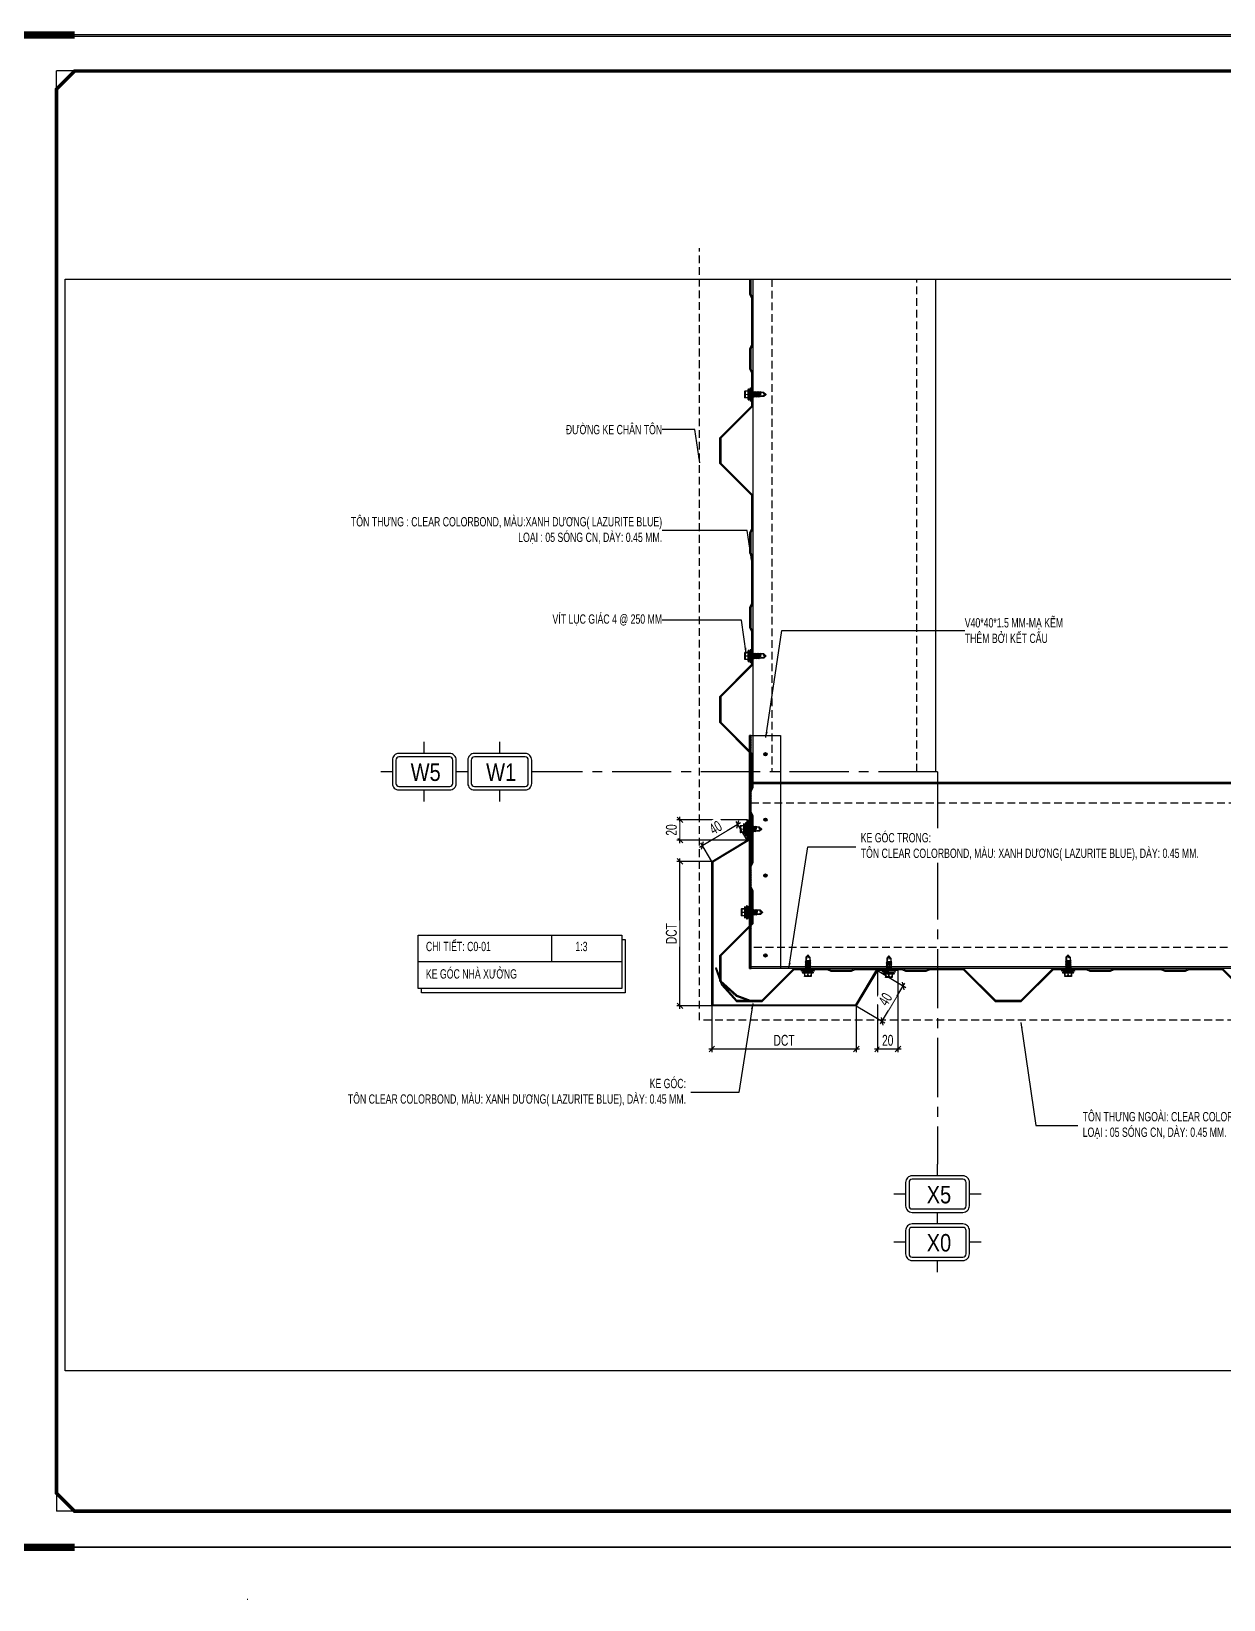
# Model space of a CAD drawing. Header units: inches. Extents: x 340055 to 349452, y -34649 to -30845.
# Drawn here: x 346943 to 347327, y -33323 to -32818 of the extents above; entities that cross this region are included whole.
import ezdxf
from ezdxf.enums import TextEntityAlignment as Align

# ---------------------------------------------------------------- set-up
doc = ezdxf.new("R2010")
doc.units = ezdxf.units.IN
doc.header["$MEASUREMENT"] = 0
doc.linetypes.add('CENTER2', pattern=[28.575, 19.05, -3.175, 3.175, -3.175])
doc.linetypes.add('HIDDEN', pattern=[0.375, 0.25, -0.125])
for name, color, linetype in [('2', 2, 'Continuous'), ('3', 3, 'Continuous'), ('7', 7, 'Continuous'), ('8', 8, 'Continuous'), ('flashing', 6, 'Continuous'), ('NET IN', 3, 'Continuous'), ('STRUCTURE', 1, 'Continuous')]:
    doc.layers.add(name, color=color, linetype=linetype)
doc.layers.add('TL-TIILE BLOCK A2$0$TL-TITLE BLOCK 1', color=7, linetype='Continuous', lineweight=50)
doc.styles.add('hx2', font='')
doc.styles.add('ST1H', font='vnshxh.shx', dxfattribs={"width": 0.7})
doc.styles.get('hx2').set_extended_font_data('.VnArial NarrowH')
doc.dimstyles.new('3', dxfattribs={"dimtxt": 3.5, "dimasz": 1.8, "dimexe": 1, "dimexo": 0, "dimgap": 1, "dimtad": 1, "dimdec": 0, "dimlfac": 3, "dimzin": 0, "dimdsep": 46, "dimtxsty": 'ST1H', "dimblk": 'OBLIQUE', "dimcen": 1, "dimdle": 1, "dimclrd": 8, "dimclre": 8, "dimclrt": 3, "dimadec": 0, "dimazin": 0, "dimtfac": 1, "dimtdec": 0, "dimtix": 1, "dimtofl": 0, "dimtmove": 1, "dimatfit": 3, "dimfxl": 0, "dimtolj": 1, "dimtzin": 0, "dimlwd": -1, "dimlwe": -1, "dimarcsym": 0})

# ---------------------------------------------------------------- blocks, each defined once
blk = doc.blocks.new('Short_Self_drilling')
at = {"layer": 'STRUCTURE', "color": 1, "linetype": 'Continuous'}
for p, q in [((6.4, 1.7), (-6.4, 1.7)), ((5.1, 3.8), (-5.1, 3.8)), ((-2.6, 2.9), (-5.1, 2.9)), ((-3.4, 3.8), (-3.4, 6.8)), ((3, 7.2), (-3, 7.2)), ((2.6, 2.9), (-2.6, 2.9)), ((-2.1, 2.8), (-2.1, 2.9)), ((6.3, 0), (0, 0)), ((2.2, 2.8), (2.2, 2.9)), ((2.2, -0.5), (2.2, 0)), ((5.1, 2.9), (2.6, 2.9)), ((3.4, 3.8), (3.4, 6.8)), ((3, -1.2), (-2.7, -0.2)), ((3, -2.7), (-2.7, -1.8)), ((3, -4.2), (-2.7, -3.3)), ((3, -5.8), (-2.7, -4.8)), ((3, -7.3), (-2.7, -6.3)), ((-1.9, -8), (-2.7, -7.9)), ((-2.1, -1.4), (-2.1, -0.9)), ((-2.1, -2.9), (-2.1, -2.4)), ((-2.1, -4.4), (-2.1, -3.9)), ((-2.1, -6), (-2.1, -5.4)), ((-2.1, -7.5), (-2.1, -7)), ((-2.1, -12.3), (-2.1, -8.5)), ((3, -8.8), (-1.1, -8.1)), ((2.1, -12.3), (2.1, -9.1)), ((2.2, -2), (2.2, -1.5)), ((2.2, -3.6), (2.2, -3)), ((2.2, -5.1), (2.2, -4.6)), ((2.2, -6.6), (2.2, -6.1)), ((2.2, -8.1), (2.2, -7.6))]:
    blk.add_line(p, q, dxfattribs=at)
blk.add_lwpolyline([(6.4, 1.3), (6.4, 1.7), (2.1, 2.8), (-2.1, 2.8), (-6.4, 1.7), (-6.4, 1.3)], close=True, dxfattribs=at)
for points in [[(-6.4, 1.3, -0.088869), (-6.3, 0), (0, 0)], [(-0.1, 3.8), (-0.3, 6.2, 0.338878), (-3.1, 6.2), (-3.3, 3.8)], [(3.3, 3.8), (3.1, 6.2, 0.338878), (0.3, 6.2), (0.1, 3.8)], [(2.1, -12.3), (0.2, -14.2, -0.333596), (-0.2, -14.2), (-2.1, -12.3)], [(-0.1, -14), (-1, -12.2, -0.148657), (-1.4, -11.2), (-2, -7.7, -0.815006), (-1.2, -7.8, 0.150833), (-0.8, -8.7)], [(2.1, -12.3), (1.7, -11.7, 0.52242), (0.9, -11.7), (-0.2, -14.2)]]:
    blk.add_lwpolyline(points, format="xyb", dxfattribs=at)
for points in [[(3, -1.2), (2.2, -1.5), (-2.1, -0.8), (-2.7, -0.2), (-2.4, 0)], [(3, -2.7), (2.2, -3), (-2.1, -2.4), (-2.7, -1.8), (-2.1, -1.4), (2.2, -2), (3, -2.7)], [(3, -4.2), (2.2, -4.6), (-2.1, -3.9), (-2.7, -3.3), (-2.1, -2.9), (2.2, -3.6), (3, -4.2)], [(3, -5.8), (2.2, -6.1), (-2.1, -5.4), (-2.7, -4.8), (-2.1, -4.4), (2.2, -5.1), (3, -5.8)], [(3, -7.3), (2.2, -7.6), (-2.1, -7), (-2.7, -6.3), (-2.1, -6), (2.2, -6.6), (3, -7.3)], [(-1.8, -8.5), (-2.1, -8.5), (-2.7, -7.9), (-2.1, -7.5), (-1.8, -7.5)], [(-1.3, -7.6), (2.2, -8.1), (3, -8.8)], [(-1.2, 0), (2.2, -0.5), (3, -1.2)], [(3, -8.8), (2.2, -9.1), (-0.8, -8.7)]]:
    blk.add_lwpolyline(points, dxfattribs=at)
for centre, radius, start, end in [((-5, 3.3), 0.455, 109.7949, 250.2674), ((-3, 6.8), 0.429, 90.0311, 180.0311), ((3, 6.8), 0.429, 0.0311, 90.0311), ((5.1, 3.3), 0.435, 279.7276, 80.3347), ((10, 0.2), 3.74, 162.2963, 182.6103)]:
    blk.add_arc(centre, radius, start, end, dxfattribs=at)
blk = doc.blocks.new('TENTRUC')
at = {"layer": '7'}
for p, q in [((0, 8.27), (0, 10.26)), ((-7.48, 5.13), (-5.48, 5.13)), ((5.48, 5.13), (7.48, 5.13)), ((0, 0), (0, 2))]:
    blk.add_line(p, q, dxfattribs=at)
blk.add_lwpolyline([(-4.36, 8.27), (4.36, 8.27, -0.414214), (5.48, 7.14), (5.48, 3.12, -0.414214), (4.36, 2), (-4.36, 2, -0.414214), (-5.48, 3.12), (-5.48, 7.14, -0.414214)], format="xyb", close=True, dxfattribs=at)
at = {"layer": '8', "ltscale": 15}
blk.add_lwpolyline([(-4.36, 7.68), (4.36, 7.68, -0.414214), (4.9, 7.14), (4.9, 3.12, -0.414214), (4.36, 2.58), (-4.36, 2.58, -0.414214), (-4.9, 3.12), (-4.9, 7.14, -0.414214)], format="xyb", close=True, dxfattribs=at)
at = {"layer": '3', "style": 'hx2'}
blk.add_attdef('TR', text='', height=2.9, dxfattribs=at).set_placement((-0.16, 3.83), align=Align.CENTER)
blk = doc.blocks.new('_Oblique')
at = {"color": 0, "linetype": 'ByBlock', "lineweight": -2}
blk.add_line((-0.5, -0.5), (0.5, 0.5), dxfattribs=at)
blk = doc.blocks.new('*D698')
at = {"color": 8, "linetype": 'Continuous', "transparency": 16777216}
for p, q in [((347162.09, -33131.65), (347162.09, -33146.52)), ((347208.59, -33131.65), (347208.59, -33146.52)), ((347161.09, -33145.52), (347209.59, -33145.52))]:
    blk.add_line(p, q, dxfattribs=at)
at = {"layer": 'Defpoints', "color": 0, "transparency": 16777216}
for p in [(347162.09, -33131.65), (347208.59, -33131.65), (347208.59, -33145.52)]:
    blk.add_point(p, dxfattribs=at)
at = {"color": 8, "transparency": 16777216, "xscale": 1.8, "yscale": 1.8, "zscale": 1.8, "rotation": 180}
blk.add_blockref('_Oblique', (347162.09, -33145.52), dxfattribs=at)
at = {"color": 8, "transparency": 16777216, "xscale": 1.8, "yscale": 1.8, "zscale": 1.8}
blk.add_blockref('_Oblique', (347208.59, -33145.52), dxfattribs=at)
at = {"color": 3, "transparency": 16777216, "insert": (347185.34, -33142.77), "char_height": 3.5, "attachment_point": 5, "style": 'ST1H', "bg_fill": 3, "box_fill_scale": 1.25, "bg_fill_color": 256, "bg_fill_true_color": 13158600, "bg_fill_transparency": 0}
blk.add_mtext('\\A1;dct', dxfattribs=at)
blk = doc.blocks.new('*D699')
at = {"color": 8, "linetype": 'Continuous', "transparency": 16777216}
for p, q in [((347215.44, -33120.24), (347215.44, -33146.52)), ((347222, -33120.24), (347222, -33146.52)), ((347214.44, -33145.52), (347223, -33145.52))]:
    blk.add_line(p, q, dxfattribs=at)
at = {"layer": 'Defpoints', "color": 0, "transparency": 16777216}
for p in [(347215.44, -33120.24), (347222, -33120.24)]:
    blk.add_point(p, dxfattribs=at)
at = {"color": 8, "transparency": 16777216, "xscale": 1.8, "yscale": 1.8, "zscale": 1.8, "rotation": 180}
blk.add_blockref('_Oblique', (347215.44, -33145.52), dxfattribs=at)
at = {"color": 8, "transparency": 16777216, "xscale": 1.8, "yscale": 1.8, "zscale": 1.8}
blk.add_blockref('_Oblique', (347222, -33145.52), dxfattribs=at)
at = {"color": 3, "transparency": 16777216, "insert": (347218.72, -33142.77), "char_height": 3.5, "attachment_point": 5, "style": 'ST1H', "bg_fill": 3, "box_fill_scale": 1.25, "bg_fill_color": 256, "bg_fill_true_color": 13158600, "bg_fill_transparency": 0}
blk.add_mtext('\\A1;20', dxfattribs=at)
at = {"layer": 'Defpoints', "color": 0, "transparency": 16777216}
blk.add_point((347222, -33145.52), dxfattribs=at)
blk = doc.blocks.new('*D700')
at = {"color": 8, "linetype": 'Continuous', "transparency": 16777216}
for p, q in [((347215.44, -33120.24), (347224.6, -33125.74)), ((347216.38, -33137.49), (347224.26, -33124.37)), ((347208.59, -33131.65), (347217.75, -33137.15))]:
    blk.add_line(p, q, dxfattribs=at)
at = {"layer": 'Defpoints', "color": 0, "transparency": 16777216}
for p in [(347215.44, -33120.24), (347208.59, -33131.65)]:
    blk.add_point(p, dxfattribs=at)
at = {"color": 8, "transparency": 16777216, "xscale": 1.8, "yscale": 1.8, "zscale": 1.8}
for p, rotation in [((347223.74, -33125.23), 59.02276691420666), ((347216.89, -33136.63), 239.0227669142066)]:
    blk.add_blockref('_Oblique', p, dxfattribs=dict(at, rotation=rotation))
at = {"color": 3, "transparency": 16777216, "insert": (347217.96, -33129.51), "char_height": 3.5, "attachment_point": 5, "rotation": 59.0228, "style": 'ST1H', "bg_fill": 3, "box_fill_scale": 1.25, "bg_fill_color": 256, "bg_fill_true_color": 13158600, "bg_fill_transparency": 0}
blk.add_mtext('\\A1;40', dxfattribs=at)
at = {"layer": 'Defpoints', "color": 0, "transparency": 16777216}
blk.add_point((347223.74, -33125.23), dxfattribs=at)
blk = doc.blocks.new('*D701')
at = {"color": 8, "linetype": 'Continuous', "transparency": 16777216}
for p, q in [((347162.09, -33085.15), (347150.82, -33085.15)), ((347151.82, -33132.65), (347151.82, -33084.15)), ((347162.09, -33131.65), (347150.82, -33131.65))]:
    blk.add_line(p, q, dxfattribs=at)
at = {"layer": 'Defpoints', "color": 0, "transparency": 16777216}
for p in [(347151.82, -33085.15), (347162.09, -33085.15), (347162.09, -33131.65)]:
    blk.add_point(p, dxfattribs=at)
at = {"color": 8, "transparency": 16777216, "xscale": 1.8, "yscale": 1.8, "zscale": 1.8}
for p, rotation in [((347151.82, -33085.15), 90), ((347151.82, -33131.65), 270)]:
    blk.add_blockref('_Oblique', p, dxfattribs=dict(at, rotation=rotation))
at = {"color": 3, "transparency": 16777216, "insert": (347149.07, -33108.4), "char_height": 3.5, "attachment_point": 5, "rotation": 90, "style": 'ST1H', "bg_fill": 3, "box_fill_scale": 1.25, "bg_fill_color": 256, "bg_fill_true_color": 13158600, "bg_fill_transparency": 0}
blk.add_mtext('\\A1;dct', dxfattribs=at)
blk = doc.blocks.new('*D702')
at = {"color": 8, "linetype": 'Continuous', "transparency": 16777216}
for p, q in [((347173.5, -33071.74), (347150.82, -33071.74)), ((347151.82, -33079.3), (347151.82, -33070.74)), ((347173.5, -33078.3), (347150.82, -33078.3))]:
    blk.add_line(p, q, dxfattribs=at)
at = {"layer": 'Defpoints', "color": 0, "transparency": 16777216}
for p in [(347173.5, -33071.74), (347173.5, -33078.3)]:
    blk.add_point(p, dxfattribs=at)
at = {"color": 8, "transparency": 16777216, "xscale": 1.8, "yscale": 1.8, "zscale": 1.8}
for p, rotation in [((347151.82, -33071.74), 90), ((347151.82, -33078.3), 270)]:
    blk.add_blockref('_Oblique', p, dxfattribs=dict(at, rotation=rotation))
at = {"color": 3, "transparency": 16777216, "insert": (347149.07, -33075.02), "char_height": 3.5, "attachment_point": 5, "rotation": 90, "style": 'ST1H', "bg_fill": 3, "box_fill_scale": 1.25, "bg_fill_color": 256, "bg_fill_true_color": 13158600, "bg_fill_transparency": 0}
blk.add_mtext('\\A1;20', dxfattribs=at)
at = {"layer": 'Defpoints', "color": 0, "transparency": 16777216}
blk.add_point((347151.82, -33071.74), dxfattribs=at)
blk = doc.blocks.new('*D703')
at = {"color": 8, "linetype": 'Continuous', "transparency": 16777216}
for p, q in [((347158.15, -33080.53), (347171.28, -33072.65)), ((347173.5, -33078.3), (347169.9, -33072.31)), ((347162.09, -33085.15), (347158.5, -33079.16))]:
    blk.add_line(p, q, dxfattribs=at)
at = {"layer": 'Defpoints', "color": 0, "transparency": 16777216}
for p in [(347170.42, -33073.17), (347173.5, -33078.3), (347162.09, -33085.15)]:
    blk.add_point(p, dxfattribs=at)
at = {"color": 8, "transparency": 16777216, "xscale": 1.8, "yscale": 1.8, "zscale": 1.8}
for p, rotation in [((347170.42, -33073.17), 30.9772330857127), ((347159.01, -33080.02), 210.9772330857127)]:
    blk.add_blockref('_Oblique', p, dxfattribs=dict(at, rotation=rotation))
at = {"color": 3, "transparency": 16777216, "insert": (347163.3, -33074.24), "char_height": 3.5, "attachment_point": 5, "rotation": 30.9772, "style": 'ST1H', "bg_fill": 3, "box_fill_scale": 1.25, "bg_fill_color": 256, "bg_fill_true_color": 13158600, "bg_fill_transparency": 0}
blk.add_mtext('\\A1;40', dxfattribs=at)
blk = doc.blocks.new('kt kien truc 1')
at = {"layer": 'Defpoints'}
for p, q in [((20, 410), (15, 410)), ((15, 405), (15, 410)), ((15, 15), (15, 10)), ((20, 10), (15, 10))]:
    blk.add_line(p, q, dxfattribs=at)
at = {"layer": 'Defpoints', "color": 8, "const_width": 2}
for points in [[(0, 400), (0, 420), (20, 420)], [(0, 20), (0, 0), (20, 0)]]:
    blk.add_lwpolyline(points, dxfattribs=at)
at = {"layer": 'Defpoints', "color": 8}
blk.add_lwpolyline([(0, 0), (594, 0), (594, 420), (0, 420)], close=True, dxfattribs=at)
at = {"layer": 'TL-TIILE BLOCK A2$0$TL-TITLE BLOCK 1', "const_width": 1}
blk.add_lwpolyline([(20, 10), (579, 10), (584, 15), (584, 405), (579, 410), (20, 410), (15, 405), (15, 15)], close=True, dxfattribs=at)

msp = doc.modelspace()

# ---------------------------------------------------------------- hatches: boundary and pattern name
at = {"true_color": 0xfa051e}
h = msp.add_hatch(dxfattribs=at)
h.set_pattern_fill('ANSI31', color=1, scale=3, style=0)
h.set_pattern_definition([(135, (663749.0024, 5294.8303), (0.26516504294, 0.26516504294), [])])
h.paths.add_polyline_path([(347174.1667, -33119.5752), (347174.7657, -33119.5752), (347174.7657, -33044.5752), (347174.1667, -33044.5752)])

# ---------------------------------------------------------------- linework, layer by layer
at = {"color": 8}
for p, q in [((347179.3458, -33050.3607), (347179.3458, -33050.8692)), ((347179.0915, -33050.6149), (347179.6, -33050.6149)), ((347179.0915, -33071.6933), (347179.6, -33071.6933)), ((347179.3458, -33071.4391), (347179.3458, -33071.9476)), ((347179.0915, -33089.7114), (347179.6, -33089.7114)), ((347179.3458, -33089.4572), (347179.3458, -33089.9657)), ((347179.0915, -33115.4327), (347179.6, -33115.4327)), ((347179.3458, -33115.1784), (347179.3458, -33115.6869))]:
    msp.add_line(p, q, dxfattribs=at)
at = {"color": 8, "linetype": 'CENTER2'}
for q in [(347107.8148, -33056.2419), (347234.7657, -33182.6544)]:
    msp.add_line((347234.7657, -33056.2419), q, dxfattribs=at)
at = {"color": 9}
msp.add_line((347110.4932, -33108.8377), (347110.4932, -33117.4623), dxfattribs=at)
at = {"color": 5, "linetype": 'HIDDEN', "ltscale": 10}
msp.add_lwpolyline([(347533.1419, -33136.2419), (347158.099, -33136.2419), (347158.099, -32887.6427)], dxfattribs=at)
at = {"color": 8}
msp.add_lwpolyline([(346953.804, -32897.6427), (347523.1419, -32897.6427), (347523.1419, -33249.2225), (346953.804, -33249.2225)], close=True, dxfattribs=at)
at = {"color": 3, "ltscale": 15}
for points in [[(347174.6666, -32897.6427), (347174.6666, -32902.4565), (347175.2657, -32903.6645), (347175.2657, -32918.8547), (347174.6666, -32920.0627), (347174.6666, -32926.5626), (347175.2657, -32927.7706), (347175.2657, -32938.5217), (347164.9486, -32948.8289), (347164.9486, -32956.8859), (347175.2657, -32967.193), (347175.2657, -32978.0296), (347174.6666, -32979.2375), (347174.6666, -32985.7375), (347175.2657, -32986.9454), (347175.2657, -33002.1356), (347174.6666, -33003.3436), (347174.6666, -33009.8436), (347175.2657, -33011.0515), (347175.2657, -33021.8019), (347164.9486, -33032.187), (347164.9486, -33040.2455), (347175.2657, -33050.6306), (347175.2657, -33061.4664), (347174.6666, -33062.6744), (347174.6666, -33069.1744), (347175.2657, -33070.3823), (347175.2657, -33085.5725), (347174.6666, -33086.7805), (347174.6666, -33093.2805), (347175.2657, -33094.4884), (347175.2657, -33105.2395), (347164.9486, -33115.5467), (347164.9486, -33123.6293), (347170.1651, -33128.2533), (347175.3292, -33130.1602), (347175.3292, -33130.4935), (347170, -33128.5866), (347164.6153, -33123.7419), (347164.6153, -33115.4085), (347174.9323, -33105.1014), (347174.9323, -33094.5665), (347174.3333, -33093.3586), (347174.3333, -33086.7024), (347174.9323, -33085.4944), (347174.9323, -33070.4604), (347174.3333, -33069.2525), (347174.3333, -33062.5963), (347174.9323, -33061.3883), (347174.9323, -33050.768), (347164.6153, -33040.3829), (347164.6153, -33032.0496), (347174.9323, -33021.6645), (347174.9323, -33011.1296), (347174.3333, -33009.9217), (347174.3333, -33003.2655), (347174.9323, -33002.0575), (347174.9323, -32987.0236), (347174.3333, -32985.8156), (347174.3333, -32979.1594), (347174.9323, -32977.9514), (347174.9323, -32967.3312), (347164.6153, -32957.024), (347164.6153, -32948.6907), (347174.9323, -32938.3836), (347174.9323, -32927.8487), (347174.3333, -32926.6407), (347174.3333, -32919.9846), (347174.9323, -32918.7766), (347174.9323, -32903.7426), (347174.3333, -32902.5346), (347174.3333, -32897.6427)], [(347336.8561, -33129.8923), (347326.5489, -33119.5752), (347315.7124, -33119.5752), (347314.5044, -33120.1742), (347308.0044, -33120.1742), (347306.7965, -33119.5752), (347291.6063, -33119.5752), (347290.3983, -33120.1742), (347283.8984, -33120.1742), (347282.6904, -33119.5752), (347271.94, -33119.5752), (347261.5549, -33129.8923), (347253.4964, -33129.8923), (347243.1113, -33119.5752), (347232.2755, -33119.5752), (347231.0675, -33120.1742), (347224.5676, -33120.1742), (347223.3596, -33119.5752), (347208.1694, -33119.5752), (347206.9614, -33120.1742), (347200.4615, -33120.1742), (347199.2535, -33119.5752), (347188.5024, -33119.5752), (347178.1952, -33129.8923), (347170.1126, -33129.8923), (347165.4886, -33124.6758), (347163.5817, -33119.5117), (347163.2484, -33119.5117), (347165.1553, -33124.8409), (347170.0001, -33130.2256), (347178.3334, -33130.2256), (347188.6405, -33119.9085), (347199.1754, -33119.9085), (347200.3833, -33120.5076), (347207.0395, -33120.5076), (347208.2475, -33119.9085), (347223.2815, -33119.9085), (347224.4894, -33120.5076), (347231.1456, -33120.5076), (347232.3536, -33119.9085), (347242.9739, -33119.9085), (347253.359, -33130.2256), (347261.6923, -33130.2256), (347272.0774, -33119.9085), (347282.6123, -33119.9085), (347283.8202, -33120.5076), (347290.4764, -33120.5076), (347291.6844, -33119.9085), (347306.7184, -33119.9085), (347307.9263, -33120.5076), (347314.5825, -33120.5076), (347315.7905, -33119.9085), (347326.4108, -33119.9085), (347336.7179, -33130.2256)]]:
    msp.add_lwpolyline(points, dxfattribs=at)
at = {"color": 94}
for points in [[(347175.2657, -32897.6427), (347175.2657, -33056.2419)], [(347234.2657, -33056.2419), (347234.2657, -32897.6427)], [(347523.1419, -33119.5752), (347174.7657, -33119.5752), (347174.7657, -33059.5752), (347523.1419, -33059.5752)], [(347174.7657, -33060.0752), (347523.1419, -33060.0752)], [(347523.1419, -33119.0752), (347174.7657, -33119.0752)]]:
    msp.add_lwpolyline(points, dxfattribs=at)
at = {"color": 94, "linetype": 'HIDDEN', "ltscale": 10}
for points in [[(347181.4323, -32897.6427), (347181.4323, -33056.2419)], [(347228.099, -33056.2419), (347228.099, -32897.6427)], [(347174.7657, -33066.2419), (347523.1419, -33066.2419)], [(347523.1419, -33112.9085), (347174.7657, -33112.9085)]]:
    msp.add_lwpolyline(points, dxfattribs=at)
at = {"color": 1, "true_color": 0xfa051e}
for points in [[(347184.1667, -33119.5752), (347174.1667, -33119.5752), (347174.1667, -33044.5752), (347184.1667, -33044.5752)], [(347174.1667, -33119.5752), (347174.7657, -33119.5752), (347174.7657, -33044.5752), (347174.1667, -33044.5752)]]:
    msp.add_lwpolyline(points, close=True, dxfattribs=at)
at = {"color": 8}
for centre, radius in [((347179.3458, -33050.6149), 0.532), ((347179.3458, -33050.6149), 0.2542), ((347179.3458, -33071.6933), 0.532), ((347179.3458, -33071.6933), 0.2542), ((347179.3458, -33089.7114), 0.532), ((347179.3458, -33089.7114), 0.2542), ((347179.3458, -33115.4327), 0.532), ((347179.3458, -33115.4327), 0.2542)]:
    msp.add_circle(centre, radius, dxfattribs=at)
at = {"layer": '2', "color": 128, "ltscale": 0.015}
msp.add_line((347012.6301, -33322.8746), (347012.4301, -33322.8746), dxfattribs=at)
at = {"layer": 'flashing'}
msp.add_lwpolyline([(347162.4246, -33085.3386), (347162.4246, -33131.3173), (347208.4033, -33131.3173), (347215.2522, -33119.9085), (347221.9981, -33119.9085), (347221.9981, -33120.2419), (347215.4409, -33120.2419), (347208.592, -33131.6506), (347162.0913, -33131.6506), (347162.0913, -33085.1499), (347173.5001, -33078.301), (347173.5001, -33071.7438), (347173.8334, -33071.7438), (347173.8334, -33078.4897)], close=True, dxfattribs=at)

# ---------------------------------------------------------------- block references
at = {"color": 1, "zscale": 0.320000000024784}
for p, xscale, yscale, rotation in [((347174.9323, -32934.7709), 0.320000000024784, 0.320000000024784, 89.96887244519539), ((347174.9323, -33018.9955), 0.320000000024784, 0.320000000024784, 89.96887244519539), ((347173.8335, -33101.5362), 0.320000000024784, 0.320000000024784, 89.96887244519539), ((347193.0208, -33119.9085), -0.320000000024784, 0.3200000000069849, 180.0311275548046), ((347276.7881, -33119.9085), -0.320000000024784, 0.3200000000069849, 180.0311275548046)]:
    msp.add_blockref('Short_Self_drilling', p, dxfattribs=dict(at, xscale=xscale, yscale=yscale, rotation=rotation))
at = {"layer": '3'}
ref = msp.add_blockref('TENTRUC', (347069.4964, -33065.8652), dxfattribs=dict(at, xscale=-1.875, yscale=1.875, zscale=1.875))
ref.add_attrib('TR', 'W5', dxfattribs={"layer": '0', "height": 5.625, "style": 'hx2'}).set_placement((347069.9442, -33059.222), align=Align.CENTER)
ref = msp.add_blockref('TENTRUC', (347093.7932, -33065.8652), dxfattribs=dict(at, xscale=-1.875, yscale=1.875, zscale=1.875))
ref.add_attrib('TR', 'W1', dxfattribs={"layer": '0', "height": 5.625, "style": 'hx2'}).set_placement((347094.241, -33059.222), align=Align.CENTER)
ref = msp.add_blockref('TENTRUC', (347234.7657, -33201.9011), dxfattribs=dict(at, xscale=-1.875, yscale=1.875, zscale=1.875))
ref.add_attrib('TR', 'X5', dxfattribs={"layer": '0', "height": 5.625, "style": 'hx2'}).set_placement((347235.2135, -33195.2579), align=Align.CENTER)
ref = msp.add_blockref('TENTRUC', (347234.7657, -33217.4017), dxfattribs=dict(at, xscale=-1.875, yscale=1.875, zscale=1.875))
ref.add_attrib('TR', 'X0', dxfattribs={"layer": '0', "height": 5.625, "style": 'hx2'}).set_placement((347235.2135, -33210.7585), align=Align.CENTER)

# ---------------------------------------------------------------- leaders
at = {"color": 9}
for points in [[(347175.2558, -33130.939), (347170.8055, -33159.6057), (347153.7598, -33159.6057)], [(347261.6293, -33137.06), (347266.4384, -33170.1727), (347281.5029, -33170.1727)]]:
    msp.add_leader(points, dimstyle='3', override={"dimgap": 1, "dimtad": 0}, dxfattribs=at)

# ---------------------------------------------------------------- next in the draw order: texts
at = {"layer": '3', "char_height": 3, "style": 'ST1H', "bg_fill": 2}
for s, insert, attachment_point in [('\\A1;§¦êNG KE CH¢N T¤N', (347146.078, -32946.0905), 6), ('\\A1;t«n TH¦NG : CLEAR COLORBOND, mµu:Xanh d\xad¬ng( Lazurite blue)\\PLo¹i : 05 SãNG CN, dµy: 0.45 mm.', (347146.078, -32978.5839), 6), ('\\A1;VÝT LôC GI¸C 4 @ 250 MM ', (347146.078, -33007.4161), 6), ('\\A1;V40*40*1.5 MM-M¹ KÏM\\Pthªm bëi kÕt cÊu', (347243.5278, -33010.8166), 4), ('\\A1;CHI TIÕT: C0-01', (347070.0182, -33112.5522), 4), ('\\A1;ke gãc: \\Pt«n CLEAR COLORBOND, mµu: Xanh d\xad¬ng( Lazurite blue), dµy: 0.45 mm.', (347153.7598, -33159.6057), 6), ('\\A1;t«n TH¦NG ngoµi: CLEAR COLORBOND, mµu:Xanh d\xad¬ng( Lazurite blue)\\PLo¹i : 05 SãNG CN, dµy: 0.45 mm.', (347281.5029, -33170.1727), 4)]:
    msp.add_mtext(s, dxfattribs=dict(at, insert=insert, attachment_point=attachment_point))

# ---------------------------------------------------------------- next in the draw order: dimensions: what is measured, and where the dimension line sits
at = {"color": 8}
dim = msp.add_linear_dim(base=(347151.8219, -33071.7438), p1=(347173.5001, -33078.301), p2=(347173.5001, -33071.7438), angle=90, dimstyle='3', dxfattribs=at)
dim.commit()
dim.dimension.update_dxf_attribs({"geometry": '*D702', "text_midpoint": (347149.0719, -33075.0224)})
dim = msp.add_linear_dim(base=(347221.9981, -33145.5207), p1=(347215.4409, -33120.2419), p2=(347221.9981, -33120.2419), dimstyle='3', dxfattribs=at)
dim.commit()
dim.dimension.update_dxf_attribs({"geometry": '*D699', "text_midpoint": (347218.7195, -33142.7707)})
dim = msp.add_linear_dim(base=(347208.592, -33145.5207), p1=(347162.0913, -33131.6506), p2=(347208.592, -33131.6506), text='dct', dimstyle='3', dxfattribs=at)
dim.commit()
dim.dimension.update_dxf_attribs({"geometry": '*D698', "text_midpoint": (347185.3417, -33142.7707)})

# ---------------------------------------------------------------- next in the draw order: linework, layer by layer
at = {"color": 9}
for points in [[(347067.5487, -33108.8377), (347133.1283, -33108.8377), (347133.1283, -33126.0869), (347067.5487, -33126.0869)], [(347067.5487, -33108.8377), (347133.1283, -33108.8377), (347133.1283, -33117.4623), (347067.5487, -33117.4623)]]:
    msp.add_lwpolyline(points, close=True, dxfattribs=at)
msp.add_lwpolyline([(347133.1283, -33110.2583), (347134.1509, -33110.2583), (347134.1509, -33127.5075), (347068.5713, -33127.5075), (347068.5713, -33126.0869)], dxfattribs=at)

# ---------------------------------------------------------------- next in the draw order: dimensions: what is measured, and where the dimension line sits
at = {"color": 8}
dim = msp.add_linear_dim(base=(347151.8219, -33085.1499), p1=(347162.0913, -33131.6506), p2=(347162.0913, -33085.1499), angle=90, text='dct', dimstyle='3', dxfattribs=at)
dim.commit()
dim.dimension.update_dxf_attribs({"geometry": '*D701', "text_midpoint": (347149.0719, -33108.4003)})
dim = msp.add_aligned_dim(p1=(347208.592, -33131.6506), p2=(347215.4409, -33120.2419), distance=-9.6829, dimstyle='3', dxfattribs=at)
dim.commit()
dim.dimension.update_dxf_attribs({"geometry": '*D700', "text_midpoint": (347217.9605, -33129.5146)})

# ---------------------------------------------------------------- next in the draw order: leaders
at = {"color": 9}
for points in [[(347158.1846, -32956.8179), (347156.6368, -32946.0905), (347146.078, -32946.0905)], [(347175.0569, -32989.3112), (347173.5091, -32978.5839), (347146.078, -32978.5839)], [(347173.1845, -33018.1435), (347171.6367, -33007.4161), (347146.078, -33007.4161)], [(347179.5001, -33045.2128), (347184.6405, -33010.8166), (347243.5278, -33010.8166)]]:
    msp.add_leader(points, dimstyle='3', override={"dimgap": 1, "dimtad": 0}, dxfattribs=at)

# ---------------------------------------------------------------- next in the draw order: block references
at = {"color": 1, "xscale": -0.320000000024784, "yscale": 0.3200000000069849, "zscale": 0.320000000024784, "rotation": 180.0311275548046}
msp.add_blockref('Short_Self_drilling', (347219.0735, -33120.2419), dxfattribs=at)

# ---------------------------------------------------------------- next in the draw order: texts
at = {"layer": '3', "char_height": 3, "attachment_point": 4, "style": 'ST1H', "bg_fill": 2}
for s, insert in [('\\A1;1:3', (347118.1524, -33112.5522)), ('\\A1;ke gãc NHµ X¦ëNG ', (347070.0182, -33121.3819))]:
    msp.add_mtext(s, dxfattribs=dict(at, insert=insert))

# ---------------------------------------------------------------- next in the draw order: dimensions: what is measured, and where the dimension line sits
at = {"color": 8}
dim = msp.add_aligned_dim(p1=(347162.0913, -33085.1499), p2=(347173.5001, -33078.301), distance=5.9862, dimstyle='3', dxfattribs=at)
dim.commit()
dim.dimension.update_dxf_attribs({"geometry": '*D703', "text_midpoint": (347163.2992, -33074.2353)})

# ---------------------------------------------------------------- next in the draw order: leaders
at = {"color": 9}
msp.add_leader([(347186.9161, -33119.5752), (347192.9885, -33080.4592), (347210.0343, -33080.4592)], dimstyle='3', override={"dimgap": 1, "dimtad": 0}, dxfattribs=at)

# ---------------------------------------------------------------- next in the draw order: block references
at = {"color": 1, "xscale": 0.320000000024784, "yscale": 0.320000000024784, "zscale": 0.320000000024784, "rotation": 89.96887244519539}
msp.add_blockref('Short_Self_drilling', (347173.5001, -33074.7575), dxfattribs=at)

# ---------------------------------------------------------------- next in the draw order: texts
at = {"layer": '3', "insert": (347210.0343, -33080.4592), "char_height": 3, "attachment_point": 4, "style": 'ST1H', "bg_fill": 2}
msp.add_mtext('\\A1;ke gãc TRONG: \\Pt«n CLEAR COLORBOND, mµu: Xanh d\xad¬ng( Lazurite blue), dµy: 0.45 mm.', dxfattribs=at)

# ---------------------------------------------------------------- next in the draw order: linework, layer by layer
at = {"layer": 'NET IN'}
msp.add_lwpolyline([(346933.69, -32819.401), (347622.4698, -32819.401), (347622.4698, -33306.0016), (346933.69, -33306.0016)], close=True, dxfattribs=at)

# ---------------------------------------------------------------- next in the draw order: block references
at = {"layer": '3', "xscale": 1.159562065285868, "yscale": 1.159562065285868, "zscale": 1.159562065285868}
msp.add_blockref('kt kien truc 1', (346933.69, -33306.0016), dxfattribs=at)

doc.saveas('drawing.dxf')
